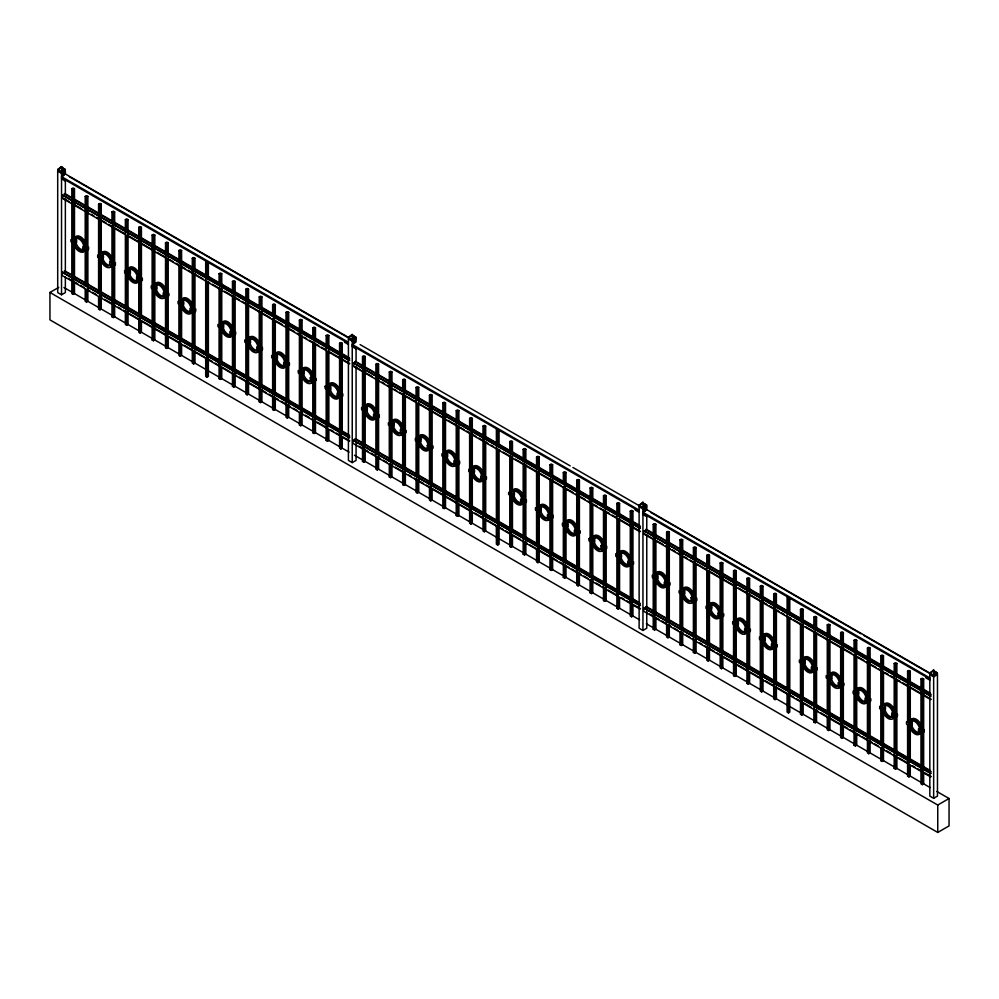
<?xml version="1.0" encoding="UTF-8"?>
<svg xmlns="http://www.w3.org/2000/svg" width="999" height="999" viewBox="0 0 999 999"><rect width="100%" height="100%" fill="white"/><g stroke="black" fill="none" stroke-linecap="round" stroke-linejoin="round"><path stroke-width="1.5" d="M61.114 166.796L57.705 169.568L61.526 171.766L65.36 169.568L61.114 166.796L61.95 166.796M351.823 334.64L348.414 337.4L352.235 339.61L356.069 337.4L351.823 334.64L352.659 334.64M642.519 502.472L639.123 505.232L642.944 507.442L646.765 505.232L642.519 502.472L643.368 502.472M933.228 670.317L929.832 673.076L933.653 675.287L937.474 673.076L933.228 670.317L934.077 670.317M65.36 276.998L65.36 292.57L61.526 294.78L57.705 292.57L57.705 171.104L58.904 170.242L57.705 169.568L61.526 167.357M356.069 443.281L356.069 460.414L352.235 462.612L348.414 460.414L348.414 338.948L349.613 338.087L64.098 173.227M646.765 611.113L646.765 628.246L642.944 630.456L639.123 628.246L639.123 506.78L640.322 505.919L639.123 505.232L642.944 503.034M934.927 671.603L937.474 673.076L936.275 673.763L937.474 674.625L937.474 796.091L933.653 798.288L929.832 796.091L929.832 674.625L931.018 673.763L645.516 508.903M64.086 175.162L61.526 176.623L348.414 342.257M74.488 282.792L74.488 293.594L73.152 294.368L71.816 293.594L71.816 188.686L73.152 187.924L74.488 188.686L74.488 238.062M349.175 363.898L62.288 198.277L62.288 194.967L349.75 360.264M64.198 196.066L64.773 193.531L84.977 205.195M71.816 188.686L73.152 189.46L74.488 188.686M85.202 285.901L85.202 196.416L86.538 195.654L87.875 196.416L87.875 301.323L86.538 302.098L85.202 301.323L85.202 288.986M85.202 196.416L86.538 197.19L87.875 196.416M98.589 293.631L98.589 204.146L99.925 203.384L101.261 204.146L101.261 253.521M98.589 204.146L99.925 204.92L101.261 204.146M111.975 222.677L111.975 211.875L113.312 211.114L114.648 211.875L114.648 225.762M111.975 211.875L113.312 212.65L114.648 211.875M74.338 241.521L76.636 240.197L76.636 242.407L74.338 243.731L70.892 241.733L70.892 239.535L74.338 241.521L74.338 243.731M125.362 307.542L125.362 219.605L126.698 218.831L128.034 219.605L128.034 268.981M125.362 219.605L126.698 220.379L128.034 219.605M86.314 248.439L88.611 247.115L88.611 249.313L86.314 250.649L82.855 248.651L82.855 246.441L86.314 248.439L86.314 250.649M138.749 316.808L138.749 227.335L140.085 226.561L141.421 227.335L141.421 318.356M349.175 441.196L62.288 275.574L62.288 272.252L349.75 437.55M64.198 273.364L64.773 270.816L84.977 282.48M138.749 227.335L140.085 228.109L141.421 227.335M101.149 257.005L103.446 255.682L103.446 257.892L101.149 259.216L97.69 257.218L97.69 255.007L101.149 257.005L101.149 259.216M936.887 791.495L949.05 798.513L949.05 825.911L937.749 832.442L49.95 319.88L49.95 292.47L58.741 287.4M154.82 290.609L154.82 339.972L153.471 340.746L152.135 339.972L152.135 235.065L153.471 234.29L154.82 235.065L154.82 285.976M152.135 235.065L153.471 235.839L154.82 235.065M109.665 261.913L113.124 263.911L115.409 262.587L115.409 264.797L113.124 266.121L109.665 264.123L109.665 261.913L111.963 260.589M165.522 293.706L165.522 242.794L166.858 242.02L168.207 242.794L168.207 333.816M165.522 242.794L166.858 243.569L168.207 242.794M128.084 272.552L130.382 271.228L130.382 273.439L128.084 274.762L124.625 272.764L124.625 270.554L128.084 272.552L128.084 274.762M178.908 262.874L178.908 250.524L180.257 249.75L181.593 250.524L181.593 299.887M178.908 250.524L180.257 251.298L181.593 250.524M136.601 277.472L140.047 279.458L142.345 278.134L142.345 280.344L140.047 281.668L136.601 279.67L136.601 277.472L138.886 276.149M98.589 296.715L98.589 309.053L99.925 308.279M98.589 309.053L99.925 309.827L101.261 309.053L101.261 296.715M194.98 273.689L194.98 363.161L193.644 363.936L192.295 363.161L192.295 258.254L193.644 257.48L194.98 258.254L194.98 270.604M192.295 258.254L193.644 259.028L194.98 258.254M154.695 287.924L156.993 286.588L156.993 288.798L154.695 290.122L151.249 288.137L151.249 285.926L154.695 287.924L154.695 290.122M111.975 225.762L111.975 316.783L113.312 316.009M111.975 316.783L113.312 317.557L114.648 316.783L114.648 228.846M166.671 294.83L168.968 293.506L168.968 295.716L166.671 297.04L163.212 295.042L163.212 292.832L166.671 294.83L166.671 297.04M125.362 310.627L125.362 324.513L126.698 325.287L128.034 324.513L128.034 275.15M219.081 284.515L219.081 273.714L220.417 272.939L221.753 273.714L221.753 323.077M219.081 273.714L220.417 274.488L221.753 273.714M181.506 303.396L183.804 302.073L183.804 304.283L181.506 305.607L178.047 303.609L178.047 301.398L181.506 303.396L181.506 305.607M138.749 319.892L138.749 332.242L140.085 333.017L141.421 332.242L141.421 321.441M232.467 293.781L232.467 281.443L233.803 280.669L235.14 281.443L235.14 293.781M232.467 281.443L233.803 282.218L235.14 281.443M193.481 310.302L195.767 308.978L195.767 311.188L193.481 312.512L190.022 310.514L190.022 308.316L193.481 310.302L193.481 312.512M152.135 339.972L153.471 339.198M245.854 378.646L245.854 289.173L247.19 288.399L248.526 289.173L248.526 338.536M245.854 289.173L247.19 289.947L248.526 289.173M165.522 296.79L165.522 347.702L166.858 346.928M165.522 347.702L166.858 348.476L168.207 347.702L168.207 336.9M259.24 307.704L259.24 296.903L260.577 296.129L261.913 296.903L261.913 386.376M259.24 296.903L260.577 297.677L261.913 296.903M221.403 326.423L223.701 325.1L223.701 327.31L221.403 328.634L217.944 326.648L217.944 324.438L221.403 326.423L221.403 328.634M178.908 341.546L178.908 355.432L180.257 356.206L181.593 355.432L205.844 369.43M272.627 315.434L272.627 304.633L273.963 303.858L275.299 304.633L275.299 318.519M272.627 304.633L273.963 305.407L275.299 304.633M233.366 333.341L235.664 332.018L235.664 334.228L233.366 335.552L229.92 333.554L229.92 331.343L233.366 333.341L233.366 335.552M286.014 312.362L287.35 311.588L288.699 312.362L288.699 417.257L287.35 418.032L286.014 417.257L286.014 312.362L287.35 313.137L288.699 312.362M248.214 341.908L250.499 340.584L250.499 342.794L248.214 344.118L244.755 342.12L244.755 339.91L248.214 341.908L248.214 344.118M299.4 409.565L299.4 320.092L300.736 319.318L302.085 320.092L302.085 332.43M299.4 320.092L300.736 320.866L302.085 320.092M205.694 357.679L205.694 376.411L207.03 377.185L208.366 376.411L208.366 282.767M260.177 348.813L262.475 347.49L262.475 349.7L260.177 351.024L256.718 349.026L256.718 346.828L260.177 348.813L260.177 351.024M219.081 287.6L219.081 378.621L220.417 377.847M219.081 378.621L220.417 379.383L221.753 378.621L221.753 367.819M312.787 338.624L312.787 327.822L314.136 327.048L315.472 327.822L315.472 341.708M312.787 327.822L314.136 328.596L315.472 327.822M275.137 357.455L277.435 356.131L277.435 358.341L275.137 359.665L271.691 357.667L271.691 355.457L275.137 357.455L275.137 359.665M232.467 296.865L232.467 386.351L233.803 385.577M232.467 386.351L233.803 387.113L235.14 386.351L235.14 296.865M326.173 386.463L326.173 335.552L327.522 334.777L328.858 335.552L328.858 384.915M326.173 335.552L327.522 336.326L328.858 335.552M287.113 364.36L289.41 363.037L289.41 365.247L287.113 366.571L283.654 364.585L283.654 362.375L287.113 364.36L287.113 366.571M245.854 381.73L245.854 394.081L247.19 394.842L248.526 394.081L248.526 344.705M352.235 335.189L348.414 337.4L349.613 338.087M349.076 452.122L342.32 448.226L340.909 448.951L339.573 448.176L339.573 343.281L340.909 342.507L342.245 343.281L342.245 434.303M339.573 343.281L340.909 344.056L342.245 343.281M298.301 370.829L301.76 372.827L304.058 371.503L304.058 373.701L301.76 375.037L298.301 373.039L298.301 370.829L300.599 369.505M354.782 342.994L352.235 344.468L639.123 510.102M259.24 310.789L259.24 401.81L260.577 401.036M259.24 401.81L260.577 402.572L261.913 401.81L261.913 389.46M310.277 377.734L313.723 379.732L316.021 378.409L316.021 380.619L313.723 381.943L310.277 379.945L310.277 377.734L312.562 376.411M365.197 450.636L365.197 461.426L363.861 462.2L362.512 461.426L362.512 356.531L363.861 355.756L365.197 356.531L365.197 405.894M639.884 531.743L352.997 366.109L352.997 362.799L640.459 528.096M354.907 363.898L355.482 361.363L375.686 373.027M272.627 318.519L272.627 409.528L273.963 408.766M362.512 356.531L363.861 357.305L365.197 356.531M272.627 409.528L273.963 410.302L275.299 409.528L275.299 398.738M325.112 386.301L328.571 388.299L330.856 386.975L330.856 389.185L328.571 390.509L325.112 388.511L325.112 386.301L327.41 384.977M375.899 364.26L377.247 363.486L378.584 364.26L378.584 469.155L377.247 469.93L375.899 469.155L375.899 364.26L377.247 365.035L378.584 364.26M340.534 395.204L342.832 393.881L342.832 396.091L340.534 397.415L337.075 395.429L337.075 393.219L340.534 395.204L340.534 397.415M389.298 461.463L389.298 371.99L390.634 371.216L391.97 371.99L391.97 421.353M299.4 412.649L299.4 424.987L300.736 424.225M389.298 371.99L390.634 372.764L391.97 371.99M299.4 424.987L300.736 425.761L302.085 424.987L302.085 375.624M402.684 390.522L402.684 379.72L404.021 378.946L405.357 379.72L405.357 393.606M312.787 341.708L312.787 432.717L314.136 431.943M402.684 379.72L404.021 380.494L405.357 379.72M312.787 432.717L314.136 433.491L315.472 432.717L315.472 344.792M365.047 409.365L367.345 408.042L367.345 410.252L365.047 411.576L361.588 409.578L361.588 407.367L365.047 409.365L365.047 411.576M416.071 475.374L416.071 387.45L417.407 386.675L418.743 387.45L418.743 436.813M326.173 389.548L326.173 440.447L327.522 439.672M416.071 387.45L417.407 388.224L418.743 387.45M326.173 440.447L327.522 441.221L328.858 440.447L328.858 429.657M377.023 416.271L379.308 414.947L379.308 417.157L377.023 418.481L373.564 416.483L373.564 414.273L377.023 416.271L377.023 418.481M429.458 484.652L429.458 395.179L430.794 394.405L432.13 395.179L432.13 486.188M639.884 609.04L352.997 443.406L352.997 440.097L640.459 605.394M354.907 441.196L355.482 438.661L375.686 450.324M429.458 395.179L430.794 395.954L432.13 395.179M391.858 424.837L394.155 423.514L394.155 425.724L391.858 427.048L388.399 425.05L388.399 422.852L391.858 424.837L391.858 427.048M445.517 458.441L445.517 507.804L444.18 508.578L442.844 507.804L442.844 402.909L444.18 402.135L445.517 402.909L445.517 453.808M442.844 402.909L444.18 403.683L445.517 402.909M400.374 429.757L403.821 431.755L406.118 430.432L406.118 432.629L403.821 433.966L400.374 431.968L400.374 429.757L402.672 428.434M362.512 461.426L363.861 460.664M456.231 461.538L456.231 410.639L457.567 409.865L458.903 410.639L458.903 501.648M456.231 410.639L457.567 411.413L458.903 410.639M418.793 440.384L421.079 439.061L421.079 441.271L418.793 442.594L415.334 440.609L415.334 438.399L418.793 440.384L418.793 442.594M469.617 430.706L469.617 418.369L470.954 417.594L472.302 418.369L472.302 467.732M469.617 418.369L470.954 419.143L472.302 418.369M427.297 445.304L430.756 447.302L433.054 445.979L433.054 448.189L430.756 449.513L427.297 447.515L427.297 445.304L429.595 443.981M389.298 464.547L389.298 476.885L390.634 476.111M389.298 476.885L390.634 477.659L391.97 476.885L391.97 464.547M485.689 441.521L485.689 530.993L484.34 531.768L483.004 530.993L483.004 426.098L484.34 425.324L485.689 426.098L485.689 438.436M483.004 426.098L484.34 426.873L485.689 426.098M445.404 455.756L447.702 454.433L447.702 456.643L445.404 457.967L441.945 455.969L441.945 453.758L445.404 455.756L445.404 457.967M402.684 393.606L402.684 484.615L404.021 483.841M402.684 484.615L404.021 485.389L405.357 484.615L405.357 396.69M457.38 462.662L459.665 461.338L459.665 463.548L457.38 464.872L453.921 462.887L453.921 460.676L457.38 462.662L457.38 464.872M416.071 478.459L416.071 492.345L417.407 493.119L418.743 492.345L418.743 442.982M509.777 452.347L509.777 441.558L511.126 440.784L512.462 441.558L512.462 490.921M509.777 441.558L511.126 442.332L512.462 441.558M472.215 471.241L474.513 469.905L474.513 472.115L472.215 473.439L468.756 471.453L468.756 469.243L472.215 471.241L472.215 473.439M429.458 487.737L429.458 500.074L430.794 500.849L432.13 500.074L432.13 489.285M523.176 461.625L523.176 449.288L524.512 448.514L525.849 449.288L525.849 461.625M523.176 449.288L524.512 450.062L525.849 449.288M484.178 478.146L486.476 476.823L486.476 479.033L484.178 480.357L480.731 478.359L480.731 476.148L484.178 478.146L484.178 480.357M442.844 507.804L444.18 507.03M536.563 546.49L536.563 457.018L537.899 456.243L539.235 457.018L539.235 506.381M536.563 457.018L537.899 457.779L539.235 457.018M456.231 464.635L456.231 515.534L457.567 514.76M456.231 515.534L457.567 516.308L458.903 515.534L458.903 504.732M549.949 475.536L549.949 464.747L551.286 463.973L552.622 464.747L552.622 554.22M549.949 464.747L551.286 465.509L552.622 464.747M512.112 494.268L514.398 492.944L514.398 495.154L512.112 496.478L508.653 494.48L508.653 492.27L512.112 494.268L512.112 496.478M469.617 433.791L469.617 523.264L470.954 524.038L472.302 523.264L472.302 512.462M563.336 483.266L563.336 472.477L564.672 471.703L566.008 472.477L566.008 486.351M563.336 472.477L564.672 473.239L566.008 472.477M524.075 501.173L526.373 499.85L526.373 502.06L524.075 503.384L520.616 501.386L520.616 499.188L524.075 501.173L524.075 503.384M576.723 480.207L578.059 479.433L579.395 480.207L579.395 585.102L578.059 585.876L576.723 585.102L576.723 480.207L578.059 480.969L579.395 480.207M538.911 509.74L541.208 508.416L541.208 510.626L538.911 511.95L535.464 509.965L535.464 507.754L538.911 509.74L538.911 511.95M590.109 577.41L590.109 487.924L591.445 487.162L592.782 487.924L592.782 500.274M590.109 487.924L591.445 488.698L592.782 487.924M486.913 520.054L496.341 525.499L496.391 544.243L497.739 545.017L499.075 544.243L499.075 450.611M550.886 516.658L553.184 515.334L553.184 517.544L550.886 518.868L547.427 516.87L547.427 514.66L550.886 516.658L550.886 518.868M509.777 455.432L509.777 546.453L511.126 545.679M509.777 546.453L511.126 547.227L512.462 546.453L512.462 535.651M603.496 506.456L603.496 495.654L604.832 494.892L606.181 495.654L606.181 509.54M603.496 495.654L604.832 496.428L606.181 495.654M565.846 525.299L568.144 523.976L568.144 526.173L565.846 527.497L562.4 525.511L562.4 523.301L565.846 525.299L565.846 527.497M523.176 464.71L523.176 554.183L524.512 553.409M523.176 554.183L524.512 554.957L525.849 554.183L525.849 464.71M616.883 554.295L616.883 503.384L618.219 502.622L619.567 503.384L619.567 552.759M616.883 503.384L618.219 504.158L619.567 503.384M577.822 532.205L580.119 530.881L580.119 533.091L577.822 534.415L574.363 532.417L574.363 530.207L577.822 532.205L577.822 534.415M536.563 549.575L536.563 561.913L537.899 562.687L539.235 561.913L539.235 512.549M632.954 605.219L632.954 616.021L631.618 616.795L630.269 616.021L630.269 511.113L631.618 510.339L632.954 511.113L632.954 602.135M630.269 511.113L631.618 511.888L632.954 511.113M589.01 538.661L592.469 540.659L594.755 539.335L594.755 541.545L592.469 542.869L589.01 540.871L589.01 538.661L591.308 537.337M645.491 510.839L642.944 512.3L929.832 677.934M549.949 478.621L549.949 569.642L551.286 568.868M549.949 569.642L551.286 570.417L552.622 569.642L552.622 557.305M600.973 545.579L604.432 547.577L606.73 546.241L606.73 548.451L604.432 549.775L600.973 547.789L600.973 545.579L603.271 544.255M655.906 618.468L655.906 629.27L654.557 630.044L653.221 629.27L653.221 524.363L654.557 523.601L655.906 524.363L655.906 538.249M930.581 699.575L643.706 533.953L643.706 530.644L931.155 695.941M645.616 531.743L646.191 529.208L666.395 540.871M563.336 486.351L563.336 577.372L564.672 576.598M653.221 524.363L654.557 525.137L655.906 524.363M563.336 577.372L564.672 578.146L566.008 577.372L566.008 566.57M615.821 554.145L619.268 556.143L621.565 554.82L621.565 557.017L619.268 558.341L615.821 556.356L615.821 554.145L618.119 552.822M666.608 532.092L667.956 531.331L669.293 532.092L669.293 637L667.956 637.774L666.608 637L666.608 532.092L667.956 532.867L669.293 532.092M631.243 563.049L633.541 561.725L633.541 563.936L631.243 565.259L627.784 563.261L627.784 561.051L631.243 563.049L631.243 565.259M679.994 629.295L679.994 539.822L681.343 539.06L682.679 539.822L682.679 589.198M590.109 580.494L590.109 592.832L591.445 592.057M679.994 539.822L681.343 540.596L682.679 539.822M590.109 592.832L591.445 593.606L592.782 592.832L592.782 543.468M693.393 558.354L693.393 547.552L694.73 546.778L696.066 547.552L696.066 561.438M603.496 509.54L603.496 600.561L604.832 599.787M693.393 547.552L694.73 548.326L696.066 547.552M603.496 600.561L604.832 601.336L606.181 600.561L606.181 512.624M655.756 577.197L658.054 575.874L658.054 578.084L655.756 579.408L652.297 577.41L652.297 575.212L655.756 577.197L655.756 579.408M706.78 643.219L706.78 555.282L708.116 554.507L709.452 555.282L709.452 604.657M616.883 557.38L616.883 608.291L618.219 607.517M706.78 555.282L708.116 556.056L709.452 555.282M616.883 608.291L618.219 609.065L619.567 608.291L619.567 597.489M667.719 584.115L670.017 582.792L670.017 584.989L667.719 586.326L664.273 584.328L664.273 582.117L667.719 584.115L667.719 586.326M720.167 652.484L720.167 563.011L721.503 562.237L722.839 563.011L722.839 654.033M930.581 776.872L643.706 611.251L643.706 607.929L931.155 773.226M645.616 609.04L646.191 606.493L666.395 618.156M720.167 563.011L721.503 563.786L722.839 563.011M682.567 592.682L684.864 591.358L684.864 593.568L682.567 594.892L679.108 592.894L679.108 590.684L682.567 592.682L682.567 594.892M736.226 626.286L736.226 675.649L734.889 676.423L733.553 675.649L733.553 570.741L734.889 569.967L736.226 570.741L736.226 620.104M733.553 570.741L734.889 571.515L736.226 570.741M691.083 597.589L694.53 599.587L696.827 598.264L696.827 600.474L694.53 601.798L691.083 599.8L691.083 597.589L693.368 596.266M653.221 629.27L654.557 628.496M746.94 629.382L746.94 578.471L748.276 577.697L749.612 578.471L749.612 669.492M746.94 578.471L748.276 579.245L749.612 578.471M709.502 608.229L711.788 606.905L711.788 609.115L709.502 610.439L706.043 608.441L706.043 606.231L709.502 608.229L709.502 610.439M760.326 598.551L760.326 586.201L761.663 585.426L762.999 586.201L762.999 635.564M760.326 586.201L761.663 586.975L762.999 586.201M718.006 613.149L721.465 615.134L723.763 613.811L723.763 616.021L721.465 617.345L718.006 615.347L718.006 613.149L720.304 611.825M679.994 632.392L679.994 644.73L681.343 643.955M679.994 644.73L681.343 645.504L682.679 644.73L682.679 632.392M776.398 609.365L776.398 698.838L775.049 699.612L773.713 698.838L773.713 593.93L775.049 593.156L776.398 593.93L776.398 606.268M773.713 593.93L775.049 594.705L776.398 593.93M736.113 623.601L738.411 622.265L738.411 624.475L736.113 625.799L732.654 623.813L732.654 621.603L736.113 623.601L736.113 625.799M693.393 561.438L693.393 652.459L694.73 651.685M693.393 652.459L694.73 653.234L696.066 652.459L696.066 564.522M748.076 630.506L750.374 629.183L750.374 631.393L748.076 632.717L744.63 630.719L744.63 628.508L748.076 630.506L748.076 632.717M706.78 646.303L706.78 660.189L708.116 660.963L709.452 660.189L709.452 610.826M800.486 620.192L800.486 609.39L801.835 608.616L803.171 609.39L803.171 658.753M800.486 609.39L801.835 610.164L803.171 609.39M762.924 639.073L765.222 637.749L765.222 639.959L762.924 641.283L759.465 639.285L759.465 637.075L762.924 639.073L762.924 641.283M720.167 655.569L720.167 667.919L721.503 668.693L722.839 667.919L722.839 657.117M813.873 629.457L813.873 617.12L815.221 616.346L816.558 617.12L816.558 629.457M813.873 617.12L815.221 617.894L816.558 617.12M774.887 645.978L777.185 644.655L777.185 646.865L774.887 648.189L771.44 646.191L771.44 643.993L774.887 645.978L774.887 648.189M733.553 675.649L734.889 674.874M827.272 714.322L827.272 624.85L828.608 624.075L829.944 624.85L829.944 674.213M827.272 624.85L828.608 625.624L829.944 624.85M746.94 632.467L746.94 683.378L748.276 682.604M746.94 683.378L748.276 684.153L749.612 683.378L749.612 672.577M840.659 643.381L840.659 632.579L841.995 631.805L843.331 632.579L843.331 722.052M840.659 632.579L841.995 633.354L843.331 632.579M802.821 662.1L805.107 660.776L805.107 662.986L802.821 664.31L799.362 662.325L799.362 660.114L802.821 662.1L802.821 664.31M760.326 601.635L760.326 691.108L761.663 691.882L762.999 691.108L762.999 680.307M854.045 651.111L854.045 640.309L855.381 639.535L856.717 640.309L856.717 654.195M854.045 640.309L855.381 641.083L856.717 640.309M814.784 669.018L817.082 667.694L817.082 669.904L814.784 671.228L811.325 669.23L811.325 667.02L814.784 669.018L814.784 671.228M867.432 648.039L868.768 647.265L870.104 648.039L870.104 752.934L868.768 753.708L867.432 752.934L867.432 648.039L868.768 648.813L870.104 648.039M829.62 677.584L831.917 676.261L831.917 678.471L829.62 679.795L826.173 677.797L826.173 675.586L829.62 677.584L829.62 679.795M880.818 745.242L880.818 655.769L882.154 654.994L883.491 655.769L883.491 668.106M880.818 655.769L882.154 656.543L883.491 655.769M777.622 687.899L787.05 693.343L787.1 712.087L788.436 712.861L789.784 712.087L789.784 618.443M841.595 684.49L843.893 683.166L843.893 685.376L841.595 686.7L838.136 684.702L838.136 682.504L841.595 684.49L841.595 686.7M800.486 623.276L800.486 714.297L801.835 713.523M800.486 714.297L801.835 715.059L803.171 714.297L803.171 703.496M896.877 680.469L896.877 768.393L895.541 769.168L894.205 768.393L894.205 663.498L895.541 662.724L896.877 663.498L896.877 677.384M894.205 663.498L895.541 664.273L896.877 663.498M856.555 693.131L858.853 691.808L858.853 694.018L856.555 695.341L853.096 693.343L853.096 691.133L856.555 693.131L856.555 695.341M813.873 632.542L813.873 722.027L815.221 721.253M813.873 722.027L815.221 722.789L816.558 722.027L816.558 632.542M907.591 722.14L907.591 671.228L908.928 670.454L910.276 671.228L910.276 720.591M907.591 671.228L908.928 672.002L910.276 671.228M868.531 700.037L870.816 698.713L870.816 700.923L868.531 702.247L865.072 700.262L865.072 698.051L868.531 700.037L868.531 702.247M827.272 717.407L827.272 729.757L828.608 730.519L829.944 729.757L829.944 680.381M933.653 670.866L929.832 673.076L931.018 673.763M923.663 773.064L923.663 783.853L922.314 784.627L920.978 783.853L920.978 678.958L922.314 678.184L923.663 678.958L923.663 769.967M920.978 678.958L922.314 679.732L923.663 678.958M879.719 706.505L883.178 708.503L885.464 707.18L885.464 709.377L883.178 710.714L879.719 708.716L879.719 706.505L882.017 705.182M840.659 646.465L840.659 737.474L841.995 736.713M840.659 737.474L841.995 738.249L843.331 737.474L843.331 725.137M891.682 713.411L895.141 715.409L897.439 714.085L897.439 716.295L895.141 717.619L891.682 715.621L891.682 713.411L893.98 712.087M854.045 654.195L854.045 745.204L855.381 744.442M854.045 745.204L855.381 745.978L856.717 745.204L856.717 734.415M906.53 721.977L909.977 723.975L912.274 722.652L912.274 724.862L909.977 726.186L906.53 724.188L906.53 721.977L908.815 720.654M921.952 730.881L924.25 729.557L924.25 731.768L921.952 733.091L918.493 731.106L918.493 728.895L921.952 730.881L921.952 733.091M880.818 748.326L880.818 760.664L882.154 759.902M880.818 760.664L882.154 761.438L883.491 760.664L883.491 711.3M894.205 768.393L895.541 767.619M907.591 725.224L907.591 776.123L908.928 775.349M907.591 776.123L908.928 776.897L910.276 776.123L910.276 765.334M49.95 292.47L937.749 805.044L949.05 798.513M62.8 168.094L65.36 169.568L64.161 170.242L65.36 171.104L65.36 174.226M353.509 335.926L356.069 337.4L354.87 338.087L356.069 338.948L356.069 342.058M644.218 503.771L646.765 505.232L645.579 505.919L646.765 506.78L646.765 509.902M62.8 169.63L65.36 171.104L61.526 173.314L57.705 171.104M353.509 337.475L356.069 338.948L352.235 341.159L348.414 338.948M644.218 505.307L646.765 506.78L642.944 508.991L639.123 506.78M934.927 673.151L937.474 674.625L933.653 676.835L929.832 674.625M69.393 176.748L279.508 298.064M282.205 299.613L349.538 338.499M360.102 344.593L570.217 465.896M572.902 467.457L640.247 506.331M650.811 512.425L860.926 633.741M863.611 635.289L930.956 674.175M61.526 177.735L348.414 343.356M352.235 345.567L639.123 511.201M642.944 513.411L929.832 679.033M61.526 178.833L65.36 181.044M348.414 344.468L344.593 342.257L344.593 341.159M352.235 346.678L356.069 348.888M639.123 512.3L635.289 510.102L635.289 508.991M642.944 514.51L646.765 516.72M929.832 680.144L925.998 677.934L925.998 676.835M87.675 206.743L111.913 220.742M114.61 222.302L138.849 236.288M141.546 237.849L152.323 244.068M155.02 245.629L179.258 259.628M181.955 261.176L206.194 275.175M208.891 276.735L258.729 305.507M261.413 307.055L285.664 321.054M288.361 322.602L312.6 336.601M315.297 338.162L339.535 352.16M342.232 353.708L348.963 357.605M378.384 374.588L402.622 388.586M405.319 390.134L429.558 404.133M432.255 405.681L443.032 411.913M445.729 413.461L469.967 427.46M472.664 429.021L496.903 443.007M499.6 444.567L549.438 473.339M552.122 474.9L576.373 488.886M579.058 490.447L603.309 504.445M606.006 505.993L630.244 519.992M632.941 521.553L639.672 525.437M669.093 542.42L693.331 556.418M696.028 557.979L720.267 571.965M722.964 573.526L733.741 579.745M736.425 581.306L760.676 595.304M763.373 596.853L787.612 610.851M790.309 612.412L840.134 641.183M842.831 642.732L867.082 656.73M869.767 658.279L894.018 672.277M896.702 673.838L920.953 687.836M923.65 689.385L930.381 693.281M64.198 193.856L124.813 228.846M127.51 230.407L151.748 244.405M154.445 245.954L178.684 259.952M181.381 261.513L192.158 267.732M194.855 269.28L205.619 275.512M208.316 277.06L219.093 283.279M221.79 284.84L246.029 298.838M248.726 300.387L272.964 314.385M275.662 315.946L349.737 358.703M354.907 361.7L415.522 396.69M418.219 398.239L442.457 412.237M445.154 413.798L469.393 427.797M472.09 429.345L482.867 435.564M485.551 437.125L496.328 443.344M499.025 444.905L509.802 451.123M512.487 452.672L536.738 466.67M539.435 468.231L563.673 482.23M566.371 483.778L640.446 526.548M645.616 529.532L706.231 564.522M708.915 566.083L733.166 580.082M735.851 581.63L760.102 595.629M762.799 597.19L773.563 603.408M776.26 604.957L800.511 618.955M803.196 620.516L827.447 634.515M830.132 636.063L854.382 650.062M857.08 651.623L931.155 694.38M62.288 194.967L349.175 360.589M352.997 362.799L639.884 528.434M643.706 530.644L930.581 696.266M62.862 197.939L69.593 201.835M72.29 203.384L81.718 208.828M84.415 210.389L88.449 212.712M91.146 214.273L93.844 215.821M96.541 217.382L105.969 222.827M108.654 224.375L124.825 233.716M127.51 235.264L154.445 250.824M157.143 252.372L166.571 257.817M169.268 259.378L173.302 261.701M175.999 263.261L178.696 264.822M181.393 266.371L185.427 268.706M188.124 270.254L190.821 271.815M193.506 273.376L202.934 278.808M206.98 281.144L209.678 282.705M212.362 284.253L221.79 289.698M224.488 291.258L239.298 299.812M241.995 301.361L270.279 317.694M272.977 319.243L282.405 324.687M285.102 326.248L294.53 331.693M297.215 333.241L301.261 335.577M303.958 337.138L306.643 338.686M309.34 340.247L318.768 345.691M321.466 347.24L325.499 349.575M328.196 351.136L349.75 363.574M353.571 365.784L360.302 369.667M362.999 371.228L372.427 376.673M375.124 378.221L379.158 380.557M381.855 382.105L384.553 383.666M387.237 385.227L391.283 387.55M393.981 389.111L396.665 390.659M399.363 392.22L415.522 401.548M418.219 403.109L445.154 418.656M447.852 420.217L457.28 425.661M459.977 427.21L464.011 429.545M466.708 431.093L469.405 432.654M472.09 434.215L476.136 436.538M478.833 438.099L481.518 439.647M484.215 441.208L488.261 443.544M490.946 445.092L493.643 446.653M497.689 448.988L500.374 450.537M503.071 452.097L512.499 457.542M515.197 459.09L560.988 485.526M563.686 487.087L573.114 492.532M575.799 494.08L585.227 499.525M587.924 501.086L591.97 503.421M594.655 504.97L597.352 506.53M600.049 508.079L609.477 513.523M612.175 515.084L616.208 517.42M618.905 518.968L640.459 531.406M644.28 533.616L651.011 537.512M653.708 539.06L663.136 544.505M665.834 546.066L669.867 548.389M672.564 549.949L675.262 551.498M677.946 553.059L681.992 555.394M684.69 556.942L687.374 558.503M690.072 560.052L706.231 569.393M708.928 570.941L735.863 586.5M738.561 588.049L747.989 593.493M750.686 595.054L760.114 600.499M762.799 602.047L766.845 604.383M769.542 605.931L772.227 607.492M774.924 609.053L778.97 611.376M781.655 612.936L784.352 614.485M788.398 616.82L791.083 618.381M793.78 619.929L803.208 625.374M805.906 626.935L851.697 653.371M854.395 654.919L863.823 660.364M866.508 661.925L875.936 667.369M878.633 668.918L882.679 671.253M885.364 672.814L888.061 674.362M890.758 675.923L900.186 681.368M902.871 682.916L931.155 699.25M128.072 269.892L130.382 271.228M418.781 437.737L421.079 439.061M709.49 605.569L711.788 606.905M87.675 284.041L111.913 298.039M114.61 299.588L138.849 313.586M141.546 315.147L152.323 321.366M155.02 322.914L179.258 336.913M181.955 338.474L206.194 352.472M208.891 354.021L258.729 382.792M261.413 384.353L285.664 398.351M288.361 399.9L312.6 413.898M315.297 415.459L339.535 429.458M342.232 431.006L348.963 434.89M378.384 451.873L402.622 465.871M405.319 467.432L429.558 481.431M432.255 482.979L443.032 489.198M445.729 490.759L469.967 504.757M472.664 506.306L496.903 520.304M499.6 521.865L549.438 550.636M552.122 552.185L576.373 566.183M579.058 567.744L603.309 581.743M606.006 583.291L630.244 597.29M632.941 598.851L639.672 602.734M669.093 619.717L693.331 633.716M696.028 635.264L720.267 649.263M722.964 650.824L733.741 657.042M736.425 658.591L760.676 672.589M763.373 674.15L787.612 688.149M790.309 689.697L840.134 718.468M842.831 720.029L867.082 734.028M869.767 735.576L894.018 749.575M896.702 751.136L920.953 765.134M923.65 766.683L930.381 770.566M64.198 271.154L124.813 306.144M127.51 307.704L151.748 321.69M154.445 323.251L178.684 337.25M181.381 338.798L192.158 345.03M194.855 346.578L205.619 352.797M208.316 354.358L219.093 360.577M221.79 362.137L246.029 376.123M248.726 377.684L272.964 391.683M275.662 393.231L349.737 436.001M354.907 438.986L415.522 473.988M418.219 475.536L442.457 489.535M445.154 491.096L469.393 505.082M472.09 506.643L482.867 512.862M485.551 514.423L496.328 520.641M499.025 522.19L509.802 528.421M512.487 529.97L536.738 543.968M539.435 545.516L563.673 559.515M566.371 561.076L640.446 603.846M645.616 606.83L706.231 641.82M708.915 643.381L733.166 657.367M735.851 658.928L760.102 672.926M762.799 674.475L773.563 680.706M776.26 682.255L800.511 696.253M803.196 697.814L827.447 711.8M830.132 713.361L854.382 727.359M857.08 728.908L931.155 771.678M62.288 272.252L349.175 437.887M352.997 440.097L639.884 605.719M643.706 607.929L930.581 773.563M68.257 278.346L77.685 283.791M80.37 285.352L84.415 287.675M87.113 289.235L89.798 290.784M92.495 292.345L96.541 294.68M99.226 296.228L101.923 297.789M104.62 299.338L114.048 304.782M118.082 307.118L120.779 308.679M123.476 310.227L150.412 325.786M153.109 327.335L181.393 343.668M184.078 345.217L193.506 350.661M196.204 352.222L205.632 357.667M208.329 359.215L212.362 361.551M215.06 363.112L217.757 364.66M220.442 366.221L229.87 371.665M232.567 373.214L236.613 375.549M239.298 377.11L266.246 392.657M268.931 394.205L278.359 399.65M281.056 401.211L290.484 406.655M293.182 408.204L297.215 410.539M299.912 412.1L302.61 413.648M305.294 415.209L309.34 417.545M312.038 419.093L314.722 420.654M317.42 422.202L326.848 427.647M330.894 429.982L333.579 431.531M336.276 433.091L349.75 440.871M358.953 446.191L368.381 451.635M371.079 453.184L375.124 455.519M377.809 457.067L380.507 458.628M383.204 460.189L387.237 462.512M389.935 464.073L392.632 465.621M395.329 467.182L404.757 472.627M408.791 474.962L411.488 476.511M414.185 478.071L423.613 483.516M426.298 485.064L472.09 511.5M474.787 513.061L484.215 518.506M499.038 527.06L503.071 529.395M505.769 530.944L508.466 532.504M511.151 534.053L520.579 539.497M523.276 541.058L527.322 543.381M530.007 544.942L556.942 560.489M559.64 562.05L569.068 567.494M571.765 569.043L581.193 574.487M583.891 576.048L587.924 578.384M590.621 579.932L593.319 581.493M596.003 583.041L600.049 585.377M602.747 586.937L605.431 588.486M608.129 590.047L617.557 595.491M621.603 597.814L624.288 599.375M626.985 600.923L640.459 608.703M649.662 614.023L659.09 619.467M661.788 621.028L665.834 623.351M668.518 624.912L671.216 626.46M673.913 628.021L677.946 630.357M680.644 631.905L683.341 633.466M686.026 635.014L690.072 637.35M692.769 638.91L695.454 640.459M699.5 642.794L702.197 644.355M704.882 645.903L714.31 651.348M717.007 652.909L762.799 679.345M765.496 680.893L774.924 686.338M789.734 694.892L793.78 697.227M796.478 698.788L799.163 700.336M801.86 701.897L811.288 707.342M813.985 708.89L818.019 711.226M820.716 712.786L847.651 728.333M850.349 729.882L859.777 735.326M862.474 736.887L871.902 742.332M874.587 743.88L878.633 746.216M881.33 747.776L884.015 749.325M886.712 750.886L890.758 753.221M893.443 754.769L896.14 756.33M898.838 757.879L908.266 763.323M912.299 765.659L914.997 767.207M917.694 768.768L931.155 776.548M63.948 287.512L124.763 322.615M127.46 324.176L151.786 338.224M154.495 339.785L178.809 353.821M208.541 370.991L285.564 415.459M288.274 417.02L339.623 446.665M354.483 455.244L482.854 529.358M484.34 530.219L496.366 537.162M499.075 538.723L536.913 560.564M539.61 562.125L639.61 619.855M646.365 623.763L666.633 635.464M669.33 637.025L773.388 697.09M776.086 698.651L827.434 728.296M830.132 729.857L930.131 787.587M937.749 805.044L937.749 832.442M933.653 670.067L933.653 798.288M922.314 679.732L922.314 784.627M910.276 726.76L910.276 762.249M909.977 723.975L909.977 726.186M908.928 672.002L908.928 684.34M908.928 687.424L908.928 776.897M895.541 664.273L895.541 675.074M895.541 678.159L895.541 752.197M895.541 755.281L895.541 769.168M895.141 715.409L895.141 717.619M883.491 671.191L883.491 705.132M883.178 708.503L883.178 710.714M882.154 656.543L882.154 707.454M882.154 710.539L882.154 761.438M868.768 648.813L868.768 738.286M868.768 741.37L868.768 753.708M856.717 657.28L856.717 689.672M856.717 697.389L856.717 731.33M855.381 641.083L855.381 729.008M855.381 732.105L855.381 745.978M841.995 633.354L841.995 644.155M841.995 647.24L841.995 738.249M828.608 625.624L828.608 636.425M828.608 639.51L828.608 730.519M815.221 617.894L815.221 707.367M815.221 710.451L815.221 722.789M803.171 664.922L803.171 700.411M801.835 610.164L801.835 622.502M801.835 625.586L801.835 715.059M789.784 598.164L789.784 615.322M788.436 597.365L788.436 614.535M788.436 617.657L788.436 712.861M787.1 596.603L787.1 690.234M775.049 594.705L775.049 684.178M775.049 687.262L775.049 699.612M762.999 643.281L762.999 677.222M761.663 586.975L761.663 691.882M748.276 579.245L748.276 591.583M748.276 594.68L748.276 684.153M734.889 571.515L734.889 622.427M734.889 625.511L734.889 676.423M721.503 563.786L721.503 668.693M721.465 615.134L721.465 617.345M708.116 556.056L708.116 568.406M708.116 571.49L708.116 645.529M708.116 648.613L708.116 660.963M694.73 548.326L694.73 636.263M694.73 639.348L694.73 653.234M694.53 599.587L694.53 601.798M682.679 595.367L682.679 629.295M681.343 540.596L681.343 645.504M667.956 532.867L667.956 622.34M667.956 625.424L667.956 637.774M655.906 541.333L655.906 573.738M655.906 581.443L655.906 615.384M654.557 525.137L654.557 630.044M646.765 515.621L646.765 530.144M646.765 534.815L646.765 606.443M642.944 502.235L642.944 630.456M631.618 511.888L631.618 616.795M619.567 558.928L619.567 594.405M619.268 556.143L619.268 558.341M618.219 504.158L618.219 516.508M618.219 519.592L618.219 609.065M604.832 496.428L604.832 507.23M604.832 510.314L604.832 584.365M604.832 587.449L604.832 601.336M604.432 547.577L604.432 549.775M592.782 503.359L592.782 537.3M592.469 540.659L592.469 542.869M591.445 488.698L591.445 539.61M591.445 542.694L591.445 593.606M578.059 480.969L578.059 570.441M578.059 573.538L578.059 585.876M566.008 489.435L566.008 521.84M566.008 529.545L566.008 563.486M564.672 473.239L564.672 561.176M564.672 564.26L564.672 578.146M551.286 465.509L551.286 476.311M551.286 479.395L551.286 570.417M537.899 457.779L537.899 468.581M537.899 471.665L537.899 562.687M524.512 450.062L524.512 539.535M524.512 542.619L524.512 554.957M512.462 497.09L512.462 532.567M511.126 442.332L511.126 454.67M511.126 457.754L511.126 547.227M499.075 430.319L499.075 447.49M497.739 429.533L497.739 446.703M497.739 449.825L497.739 545.017M496.391 428.758L496.391 522.402M484.34 426.873L484.34 516.346M484.34 519.43L484.34 531.768M472.302 475.449L472.302 509.378M470.954 419.143L470.954 524.038M457.567 411.413L457.567 423.751M457.567 426.835L457.567 516.308M444.18 403.683L444.18 454.582M444.18 457.667L444.18 508.578M430.794 395.954L430.794 500.849M417.407 388.224L417.407 400.562M417.407 403.646L417.407 477.697M417.407 480.781L417.407 493.119M404.021 380.494L404.021 468.419M404.021 471.503L404.021 485.389M403.821 431.755L403.821 433.966M391.97 427.522L391.97 461.463M390.634 372.764L390.634 477.659M377.247 365.035L377.247 454.508M377.247 457.592L377.247 469.93M365.197 413.611L365.197 447.552M363.861 357.305L363.861 462.2M356.069 347.777L356.069 362.3M356.069 366.97L356.069 438.611M352.235 334.39L352.235 462.612M342.245 437.387L342.245 448.176M340.909 344.056L340.909 448.951M328.858 391.084L328.858 426.573M328.571 388.299L328.571 390.509M327.522 336.326L327.522 348.663M327.522 351.748L327.522 441.221M314.136 328.596L314.136 339.398M314.136 342.482L314.136 416.521M314.136 419.605L314.136 433.491M313.723 379.732L313.723 381.943M302.085 335.514L302.085 369.455M301.76 372.827L301.76 375.037M300.736 320.866L300.736 371.778M300.736 374.862L300.736 425.761M287.35 313.137L287.35 402.609M287.35 405.694L287.35 418.032M275.299 321.603L275.299 353.996M275.299 361.713L275.299 395.654M273.963 305.407L273.963 393.331M273.963 396.428L273.963 410.302M260.577 297.677L260.577 308.479M260.577 311.563L260.577 402.572M247.19 289.947L247.19 300.749M247.19 303.833L247.19 394.842M233.803 282.218L233.803 371.69M233.803 374.775L233.803 387.113M221.753 329.245L221.753 364.735M220.417 274.488L220.417 286.825M220.417 289.91L220.417 379.383M208.366 262.487L208.366 279.645M207.03 261.701L207.03 278.858M207.03 281.98L207.03 377.185M205.694 260.926L205.694 354.558M193.644 259.028L193.644 348.501M193.644 351.586L193.644 363.936M181.593 307.605L181.593 341.546M181.593 344.63L181.593 355.432M180.257 251.298L180.257 356.206M178.908 265.959L178.908 338.461M166.858 243.569L166.858 255.906M166.858 259.003L166.858 348.476M153.471 235.839L153.471 286.75M153.471 289.835L153.471 340.746M140.085 228.109L140.085 333.017M126.698 220.379L126.698 232.73M126.698 235.814L126.698 309.852M126.698 312.937L126.698 325.287M113.312 212.65L113.312 300.587M113.312 303.671L113.312 317.557M113.124 263.911L113.124 266.121M101.261 259.69L101.261 293.631M99.925 204.92L99.925 309.827M86.538 197.19L86.538 286.663M86.538 289.76L86.538 302.098M74.488 245.766L74.488 279.708M73.152 189.46L73.152 294.368M65.36 179.945L65.36 194.468M65.36 199.138L65.36 270.766M61.526 166.558L61.526 294.78M111.963 264.273A8.529 4.92 60 0 1 105.969 266.908A8.529 4.92 60 0 1 99.987 257.367M99.937 256.456A8.529 4.92 60 0 1 105.969 252.984A8.529 4.92 60 0 1 112 263.424M110.34 264.46A6.631 3.834 60 0 1 105.382 264.972A6.631 3.834 60 0 1 101.324 257.942M101.286 257.23A6.631 3.834 60 0 1 105.682 254.37A6.631 3.834 60 0 1 110.627 261.95M110.302 265.072A6.631 3.834 60 0 1 105.582 263.212A6.631 3.834 60 0 1 102.66 257.168M102.622 256.468A6.631 3.834 60 0 1 104.321 253.271M105.869 253.184A6.631 3.834 60 0 1 106.431 253.346M110.302 256.718A6.631 3.834 60 0 1 110.727 257.442M112.188 266.084A8.529 4.92 60 0 1 110.539 266.92M101.711 253.371A8.529 4.92 60 0 1 106.556 251.823A8.529 4.92 60 0 1 112.188 257.892M259.216 349.288A8.529 4.92 60 0 1 253.609 352.135A8.529 4.92 60 0 1 247.39 343.319M247.19 341.471A8.529 4.92 60 0 1 253.222 337.999A8.529 4.92 60 0 1 259.253 348.439M257.767 348.926A6.631 3.834 60 0 1 252.934 350.199A6.631 3.834 60 0 1 248.576 342.957M248.539 342.245A6.631 3.834 60 0 1 252.934 339.385A6.631 3.834 60 0 1 257.879 346.965M257.08 350.212A6.631 3.834 60 0 1 249.912 342.182M249.875 341.483A6.631 3.834 60 0 1 252.048 338.162M252.572 338.137A6.631 3.834 60 0 1 253.122 338.199M256.019 339.872A6.631 3.834 60 0 1 256.568 340.434M259.44 351.099A8.529 4.92 60 0 1 257.13 351.973M248.726 339.086A8.529 4.92 60 0 1 253.434 336.688A8.529 4.92 60 0 1 259.44 342.907M232.43 333.828A8.529 4.92 60 0 1 226.448 336.463A8.529 4.92 60 0 1 220.467 326.91M220.417 326.011A8.529 4.92 60 0 1 226.448 322.527A8.529 4.92 60 0 1 232.48 332.979M230.994 333.466A6.631 3.834 60 0 1 223.451 331.943A6.631 3.834 60 0 1 224.45 323.439A6.631 3.834 60 0 1 231.144 332.205M231.206 334.403A6.631 3.834 60 0 1 224.575 330.819A6.631 3.834 60 0 1 224.363 323.039M233.391 334.528A8.529 4.92 60 0 1 228.921 336.213M222.502 322.315A8.529 4.92 60 0 1 228.159 321.99A8.529 4.92 60 0 1 233.391 329.395M312.762 380.207A8.529 4.92 60 0 1 307.155 383.042A8.529 4.92 60 0 1 300.936 374.238M300.749 372.39A8.529 4.92 60 0 1 306.78 368.906A8.529 4.92 60 0 1 312.812 379.358M311.139 380.394A6.631 3.834 60 0 1 306.193 380.906A6.631 3.834 60 0 1 302.123 373.863M302.085 373.164A6.631 3.834 60 0 1 307.068 370.641A6.631 3.834 60 0 1 311.438 379.245M311.101 381.006A6.631 3.834 60 0 1 304.32 376.099A6.631 3.834 60 0 1 305.607 369.081M311.101 372.652A6.631 3.834 60 0 1 311.538 373.376M312.999 382.018A8.529 4.92 60 0 1 311.351 382.854M302.51 369.305A8.529 4.92 60 0 1 307.367 367.757A8.529 4.92 60 0 1 312.999 373.826M285.839 365.522A8.529 4.92 60 0 1 279.608 367.145A8.529 4.92 60 0 1 274.001 357.829M273.963 356.93A8.529 4.92 60 0 1 279.608 353.246A8.529 4.92 60 0 1 285.976 362.999M284.528 364.385A6.631 3.834 60 0 1 279.695 365.646A6.631 3.834 60 0 1 275.337 358.404M275.337 357.043A6.631 3.834 60 0 1 280.282 355.169A6.631 3.834 60 0 1 284.678 363.124M285.127 365.01A6.631 3.834 60 0 1 280.444 364.448A6.631 3.834 60 0 1 276.785 358.366M276.636 356.93A6.631 3.834 60 0 1 277.535 354.258M286.214 366.546A8.529 4.92 60 0 1 283.192 367.332M278.758 364.46A8.529 4.92 60 0 1 278.097 363.648M275.724 353.833A8.529 4.92 60 0 1 280.569 352.297A8.529 4.92 60 0 1 286.214 358.366M339.36 396.416A8.529 4.92 60 0 1 333.129 398.039A8.529 4.92 60 0 1 327.535 388.736M327.485 387.824A8.529 4.92 60 0 1 333.516 384.353A8.529 4.92 60 0 1 339.548 394.792M338.062 395.279A6.631 3.834 60 0 1 333.516 396.728A6.631 3.834 60 0 1 328.971 390.035M328.858 387.949A6.631 3.834 60 0 1 333.803 386.076A6.631 3.834 60 0 1 338.199 394.018M338.274 396.216A6.631 3.834 60 0 1 331.868 392.982A6.631 3.834 60 0 1 331.056 385.164M340.135 396.953A8.529 4.92 60 0 1 335.989 398.039M329.008 385.439A8.529 4.92 60 0 1 329.245 384.74M329.57 384.128A8.529 4.92 60 0 1 334.852 383.579A8.529 4.92 60 0 1 340.135 390.234M85.002 249.575A8.529 4.92 60 0 1 78.784 251.199A8.529 4.92 60 0 1 73.177 241.883M73.139 240.984A8.529 4.92 60 0 1 78.784 237.3A8.529 4.92 60 0 1 85.152 247.053M83.704 248.439A6.631 3.834 60 0 1 78.871 249.7A6.631 3.834 60 0 1 74.513 242.457M74.513 241.096A6.631 3.834 60 0 1 79.458 239.236A6.631 3.834 60 0 1 83.854 247.178M83.491 249.588A6.631 3.834 60 0 1 75.961 242.42M75.812 240.984A6.631 3.834 60 0 1 76.711 238.324M82.505 239.947A6.631 3.834 60 0 1 83.017 240.572M85.39 250.599A8.529 4.92 60 0 1 81.631 251.186M77.934 248.514A8.529 4.92 60 0 1 77.273 247.702M74.663 238.586A8.529 4.92 60 0 1 79.371 236.201A8.529 4.92 60 0 1 85.39 242.42M165.335 295.954A8.529 4.92 60 0 1 159.49 297.802A8.529 4.92 60 0 1 153.646 289.198M153.459 287.362A8.529 4.92 60 0 1 159.49 283.878A8.529 4.92 60 0 1 165.522 294.33M164.148 294.205A6.631 3.834 60 0 1 159.79 296.416A6.631 3.834 60 0 1 154.945 289.56M154.845 287.475A6.631 3.834 60 0 1 159.79 285.602A6.631 3.834 60 0 1 164.186 293.556M164.248 295.754A6.631 3.834 60 0 1 159.378 294.38A6.631 3.834 60 0 1 156.181 288.062M156.144 287.362A6.631 3.834 60 0 1 157.842 284.166M166.121 296.478A8.529 4.92 60 0 1 163.399 297.852M154.995 284.965A8.529 4.92 60 0 1 160.452 282.904A8.529 4.92 60 0 1 166.446 290.746M138.611 280.519A8.529 4.92 60 0 1 132.38 282.143A8.529 4.92 60 0 1 126.786 272.827M126.736 271.928A8.529 4.92 60 0 1 132.767 268.444A8.529 4.92 60 0 1 138.799 278.896M137.313 279.383A6.631 3.834 60 0 1 132.767 280.831A6.631 3.834 60 0 1 128.222 274.138M128.109 272.04A6.631 3.834 60 0 1 133.054 270.18A6.631 3.834 60 0 1 137.45 278.122M137.525 280.319A6.631 3.834 60 0 1 132.942 279.208A6.631 3.834 60 0 1 129.558 273.364M129.445 271.278A6.631 3.834 60 0 1 130.307 269.268M139.385 281.044A8.529 4.92 60 0 1 135.24 282.13M130.869 278.659A8.529 4.92 60 0 1 130.257 277.784M128.821 268.232A8.529 4.92 60 0 1 134.103 267.67A8.529 4.92 60 0 1 139.385 274.338M192.12 311.413A8.529 4.92 60 0 1 185.901 313.037A8.529 4.92 60 0 1 180.295 303.733M180.295 301.985A8.529 4.92 60 0 1 186.289 299.35A8.529 4.92 60 0 1 192.27 308.891M190.821 310.277A6.631 3.834 60 0 1 185.989 311.551A6.631 3.834 60 0 1 181.631 304.308M181.631 302.947A6.631 3.834 60 0 1 186.576 301.074A6.631 3.834 60 0 1 190.971 309.016M191.421 310.914A6.631 3.834 60 0 1 186.738 310.352A6.631 3.834 60 0 1 183.079 304.258M182.929 302.834A6.631 3.834 60 0 1 183.828 300.162M192.507 312.45A8.529 4.92 60 0 1 189.485 313.236M181.781 300.437A8.529 4.92 60 0 1 186.488 298.039A8.529 4.92 60 0 1 192.507 304.258M63.699 175.337A1.349 0.787 -60 0 1 62.5 175A1.349 0.787 -60 0 1 63.649 173.227A1.349 0.787 -60 0 1 64.323 174.375M693.368 599.949A8.529 4.92 60 0 1 687.387 602.584A8.529 4.92 60 0 1 681.405 593.044M681.355 592.132A8.529 4.92 60 0 1 687.387 588.661A8.529 4.92 60 0 1 693.418 599.1M691.745 600.137A6.631 3.834 60 0 1 686.8 600.649A6.631 3.834 60 0 1 682.729 593.618M682.692 592.907A6.631 3.834 60 0 1 687.1 590.047A6.631 3.834 60 0 1 692.045 597.627M691.72 600.749A6.631 3.834 60 0 1 687 598.888A6.631 3.834 60 0 1 684.078 592.844M684.04 592.145A6.631 3.834 60 0 1 685.739 588.948M691.72 592.395A6.631 3.834 60 0 1 692.145 593.119M693.606 601.76A8.529 4.92 60 0 1 691.957 602.597M683.116 589.048A8.529 4.92 60 0 1 687.974 587.499A8.529 4.92 60 0 1 693.606 593.568M840.621 684.964A8.529 4.92 60 0 1 835.014 687.811A8.529 4.92 60 0 1 828.795 678.995M828.608 677.147A8.529 4.92 60 0 1 834.64 673.676A8.529 4.92 60 0 1 840.671 684.115M839.185 684.602A6.631 3.834 60 0 1 834.34 685.876A6.631 3.834 60 0 1 829.982 678.633M829.944 677.921A6.631 3.834 60 0 1 834.34 675.062A6.631 3.834 60 0 1 839.297 682.642M838.498 685.888A6.631 3.834 60 0 1 831.33 677.859M831.33 676.498A6.631 3.834 60 0 1 833.466 673.838M833.978 673.813A6.631 3.834 60 0 1 834.527 673.875M840.858 686.775A8.529 4.92 60 0 1 838.548 687.649M830.132 674.762A8.529 4.92 60 0 1 834.852 672.364A8.529 4.92 60 0 1 840.858 678.583M813.848 669.505A8.529 4.92 60 0 1 807.866 672.14A8.529 4.92 60 0 1 801.872 662.587M801.835 661.688A8.529 4.92 60 0 1 807.866 658.204A8.529 4.92 60 0 1 813.898 668.656M812.512 668.543A6.631 3.834 60 0 1 805.182 668.081A6.631 3.834 60 0 1 805.694 659.115A6.631 3.834 60 0 1 812.549 667.881M812.624 670.079A6.631 3.834 60 0 1 805.993 666.495A6.631 3.834 60 0 1 805.781 658.716M814.809 670.204A8.529 4.92 60 0 1 810.326 671.89M803.908 657.991A8.529 4.92 60 0 1 809.577 657.667A8.529 4.92 60 0 1 814.809 665.072M894.18 715.883A8.529 4.92 60 0 1 888.573 718.718A8.529 4.92 60 0 1 882.354 709.914M882.154 708.066A8.529 4.92 60 0 1 888.198 704.582A8.529 4.92 60 0 1 894.23 715.034M892.731 715.521A6.631 3.834 60 0 1 887.899 716.795A6.631 3.834 60 0 1 883.541 709.54M883.503 708.84A6.631 3.834 60 0 1 888.486 706.318A6.631 3.834 60 0 1 892.844 714.922M892.519 716.683A6.631 3.834 60 0 1 885.738 711.775A6.631 3.834 60 0 1 887.012 704.757M892.519 708.328A6.631 3.834 60 0 1 892.956 709.053M894.417 717.694A8.529 4.92 60 0 1 892.769 718.531M883.928 704.982A8.529 4.92 60 0 1 888.773 703.433A8.529 4.92 60 0 1 894.417 709.502M867.394 700.411A8.529 4.92 60 0 1 861.4 703.046A8.529 4.92 60 0 1 855.419 693.506M855.369 692.607A8.529 4.92 60 0 1 861.4 689.123A8.529 4.92 60 0 1 867.432 699.575M865.946 700.062A6.631 3.834 60 0 1 861.113 701.323A6.631 3.834 60 0 1 856.755 694.08M856.755 692.719A6.631 3.834 60 0 1 861.7 690.846A6.631 3.834 60 0 1 866.096 698.801M866.533 700.686A6.631 3.834 60 0 1 861.862 700.124A6.631 3.834 60 0 1 858.203 694.043M858.054 692.607A6.631 3.834 60 0 1 858.953 689.934M866.583 702.896A8.529 4.92 60 0 1 864.61 703.009M860.176 700.137A8.529 4.92 60 0 1 859.515 699.325M857.13 689.51A8.529 4.92 60 0 1 861.987 687.961A8.529 4.92 60 0 1 867.619 694.043M867.619 702.222A8.529 4.92 60 0 1 867.144 702.622M920.766 732.092A8.529 4.92 60 0 1 914.547 733.716A8.529 4.92 60 0 1 908.94 724.412M908.89 723.501A8.529 4.92 60 0 1 914.922 720.029A8.529 4.92 60 0 1 920.966 730.469M919.467 730.956A6.631 3.834 60 0 1 914.922 732.404A6.631 3.834 60 0 1 910.389 725.711M910.276 723.626A6.631 3.834 60 0 1 915.221 721.753A6.631 3.834 60 0 1 919.617 729.695M919.692 731.892A6.631 3.834 60 0 1 913.273 728.658A6.631 3.834 60 0 1 912.474 720.841M921.553 732.629A8.529 4.92 60 0 1 917.394 733.716M910.426 721.116A8.529 4.92 60 0 1 910.663 720.416M910.976 719.804A8.529 4.92 60 0 1 916.27 719.255A8.529 4.92 60 0 1 921.553 725.911M666.42 585.252A8.529 4.92 60 0 1 660.202 586.875A8.529 4.92 60 0 1 654.595 577.559M654.545 576.66A8.529 4.92 60 0 1 660.202 572.976A8.529 4.92 60 0 1 666.57 582.729M665.122 584.115A6.631 3.834 60 0 1 660.289 585.377A6.631 3.834 60 0 1 655.931 578.134M655.931 576.773A6.631 3.834 60 0 1 660.876 574.912A6.631 3.834 60 0 1 665.272 582.854M664.909 585.264A6.631 3.834 60 0 1 657.379 578.096M657.23 576.66A6.631 3.834 60 0 1 658.129 574M666.795 586.276A8.529 4.92 60 0 1 663.049 586.863M659.352 584.19A8.529 4.92 60 0 1 658.691 583.379M656.081 574.263A8.529 4.92 60 0 1 660.789 571.878A8.529 4.92 60 0 1 666.795 578.096M746.753 631.618A8.529 4.92 60 0 1 740.908 633.478A8.529 4.92 60 0 1 735.064 624.875M734.877 623.039A8.529 4.92 60 0 1 740.908 619.555A8.529 4.92 60 0 1 746.94 630.007M745.566 629.882A6.631 3.834 60 0 1 740.908 631.93A6.631 3.834 60 0 1 736.251 624.512M736.251 623.151A6.631 3.834 60 0 1 740.908 621.103A6.631 3.834 60 0 1 745.566 628.521M745.666 631.43A6.631 3.834 60 0 1 740.796 630.057A6.631 3.834 60 0 1 737.587 623.738M737.549 623.039A6.631 3.834 60 0 1 739.26 619.842M742.544 620.516A6.631 3.834 60 0 1 743.119 620.928M747.527 632.155A8.529 4.92 60 0 1 744.817 633.528M736.4 620.641A8.529 4.92 60 0 1 741.87 618.581A8.529 4.92 60 0 1 747.851 626.423M720.017 616.196A8.529 4.92 60 0 1 713.798 617.819A8.529 4.92 60 0 1 708.191 608.503M708.141 607.604A8.529 4.92 60 0 1 714.173 604.12A8.529 4.92 60 0 1 720.217 614.572M718.83 614.447A6.631 3.834 60 0 1 714.472 616.658A6.631 3.834 60 0 1 709.64 609.815M709.527 607.717A6.631 3.834 60 0 1 714.472 605.856A6.631 3.834 60 0 1 718.868 613.798M718.943 615.996A6.631 3.834 60 0 1 714.347 614.885A6.631 3.834 60 0 1 710.976 609.04M710.826 607.604A6.631 3.834 60 0 1 711.725 604.944M720.803 616.72A8.529 4.92 60 0 1 716.645 617.807M710.227 603.908A8.529 4.92 60 0 1 715.521 603.346A8.529 4.92 60 0 1 720.803 610.014M773.538 647.09A8.529 4.92 60 0 1 767.319 648.713A8.529 4.92 60 0 1 761.713 639.41M761.713 637.662A8.529 4.92 60 0 1 767.694 635.027A8.529 4.92 60 0 1 773.688 644.567M772.239 645.953A6.631 3.834 60 0 1 767.407 647.227A6.631 3.834 60 0 1 763.049 639.984M763.049 638.623A6.631 3.834 60 0 1 767.994 636.75A6.631 3.834 60 0 1 772.389 644.692M772.826 646.59A6.631 3.834 60 0 1 768.156 646.028A6.631 3.834 60 0 1 764.497 639.934M764.347 638.511A6.631 3.834 60 0 1 765.246 635.839M773.913 648.126A8.529 4.92 60 0 1 770.903 648.913M763.199 636.113A8.529 4.92 60 0 1 767.906 633.716A8.529 4.92 60 0 1 773.913 639.934M645.104 511.013A1.349 0.787 -60 0 1 643.905 510.676A1.349 0.787 -60 0 1 645.067 508.903A1.349 0.787 -60 0 1 645.729 510.052M402.659 432.105A8.529 4.92 60 0 1 396.678 434.752A8.529 4.92 60 0 1 390.696 425.199M390.646 424.3A8.529 4.92 60 0 1 396.678 420.816A8.529 4.92 60 0 1 402.709 431.268M401.049 432.292A6.631 3.834 60 0 1 396.091 432.817A6.631 3.834 60 0 1 392.033 425.774M391.995 425.075A6.631 3.834 60 0 1 396.391 422.202A6.631 3.834 60 0 1 401.336 429.795M401.011 432.904A6.631 3.834 60 0 1 396.291 431.044A6.631 3.834 60 0 1 393.369 425M393.331 424.3A6.631 3.834 60 0 1 395.03 421.103M401.011 424.563A6.631 3.834 60 0 1 401.436 425.274M402.897 433.916A8.529 4.92 60 0 1 401.248 434.752M392.407 421.203A8.529 4.92 60 0 1 397.265 419.667A8.529 4.92 60 0 1 402.897 425.736M549.912 517.12A8.529 4.92 60 0 1 544.318 519.967A8.529 4.92 60 0 1 538.086 511.151M537.899 509.315A8.529 4.92 60 0 1 543.931 505.831A8.529 4.92 60 0 1 549.962 516.283M548.476 516.77A6.631 3.834 60 0 1 543.643 518.031A6.631 3.834 60 0 1 539.285 510.789M539.248 510.089A6.631 3.834 60 0 1 543.643 507.217A6.631 3.834 60 0 1 548.588 514.81M547.789 518.044A6.631 3.834 60 0 1 540.621 510.014M540.584 509.315A6.631 3.834 60 0 1 542.757 506.006M543.281 505.969A6.631 3.834 60 0 1 543.818 506.031M550.149 518.931A8.529 4.92 60 0 1 547.839 519.805M539.435 506.918A8.529 4.92 60 0 1 544.143 504.532A8.529 4.92 60 0 1 550.149 510.751M523.139 501.66A8.529 4.92 60 0 1 517.157 504.295A8.529 4.92 60 0 1 511.163 494.755M511.126 493.856A8.529 4.92 60 0 1 517.157 490.372A8.529 4.92 60 0 1 523.189 500.824M521.803 500.699A6.631 3.834 60 0 1 514.473 500.237A6.631 3.834 60 0 1 514.985 491.283A6.631 3.834 60 0 1 521.84 500.049M521.915 502.247A6.631 3.834 60 0 1 515.284 498.663A6.631 3.834 60 0 1 515.072 490.884M524.1 502.36A8.529 4.92 60 0 1 519.617 504.058M513.211 490.159A8.529 4.92 60 0 1 518.868 489.835A8.529 4.92 60 0 1 524.1 497.24M603.471 548.039A8.529 4.92 60 0 1 597.864 550.886A8.529 4.92 60 0 1 591.645 542.07M591.458 540.234A8.529 4.92 60 0 1 597.489 536.75A8.529 4.92 60 0 1 603.521 547.202M602.035 547.689A6.631 3.834 60 0 1 597.19 548.951A6.631 3.834 60 0 1 592.832 541.708M592.794 541.008A6.631 3.834 60 0 1 597.777 538.473A6.631 3.834 60 0 1 602.135 547.077M601.81 548.838A6.631 3.834 60 0 1 595.029 543.931A6.631 3.834 60 0 1 596.316 536.913M601.81 540.496A6.631 3.834 60 0 1 602.247 541.208M603.708 549.85A8.529 4.92 60 0 1 602.06 550.686M593.219 537.137A8.529 4.92 60 0 1 598.064 535.601A8.529 4.92 60 0 1 603.708 541.67M576.535 533.354A8.529 4.92 60 0 1 570.317 534.977A8.529 4.92 60 0 1 564.71 525.661M564.66 524.762A8.529 4.92 60 0 1 570.691 521.278A8.529 4.92 60 0 1 576.735 531.73M575.237 532.217A6.631 3.834 60 0 1 570.404 533.478A6.631 3.834 60 0 1 566.046 526.236M566.046 524.887A6.631 3.834 60 0 1 570.991 523.014A6.631 3.834 60 0 1 575.387 530.956M575.836 532.854A6.631 3.834 60 0 1 571.153 532.292A6.631 3.834 60 0 1 567.494 526.198M567.345 524.762A6.631 3.834 60 0 1 568.244 522.102M576.91 534.39A8.529 4.92 60 0 1 573.901 535.177M569.467 532.292A8.529 4.92 60 0 1 568.806 531.493M566.433 521.678A8.529 4.92 60 0 1 571.278 520.129A8.529 4.92 60 0 1 576.91 526.198M630.069 564.26A8.529 4.92 60 0 1 623.838 565.884A8.529 4.92 60 0 1 618.231 556.568M618.194 555.669A8.529 4.92 60 0 1 624.225 552.185A8.529 4.92 60 0 1 630.257 562.637M628.758 563.124A6.631 3.834 60 0 1 624.225 564.572A6.631 3.834 60 0 1 619.68 557.879M619.567 555.781A6.631 3.834 60 0 1 624.512 553.921A6.631 3.834 60 0 1 628.908 561.863M628.983 564.06A6.631 3.834 60 0 1 622.564 560.826A6.631 3.834 60 0 1 621.765 553.009M630.844 564.785A8.529 4.92 60 0 1 626.685 565.871M619.717 553.271A8.529 4.92 60 0 1 619.954 552.572M620.279 551.972A8.529 4.92 60 0 1 625.561 551.411A8.529 4.92 60 0 1 630.844 558.079M375.711 417.407A8.529 4.92 60 0 1 369.493 419.043A8.529 4.92 60 0 1 363.886 409.727M363.836 408.816A8.529 4.92 60 0 1 369.493 405.132A8.529 4.92 60 0 1 375.861 414.885M374.413 416.271A6.631 3.834 60 0 1 369.58 417.545A6.631 3.834 60 0 1 365.222 410.302M365.222 408.941A6.631 3.834 60 0 1 370.167 407.068A6.631 3.834 60 0 1 374.563 415.01M374.2 417.432A6.631 3.834 60 0 1 366.67 410.252M366.521 408.828A6.631 3.834 60 0 1 367.42 406.156M376.086 418.444A8.529 4.92 60 0 1 372.34 419.031M368.643 416.346A8.529 4.92 60 0 1 367.982 415.547M365.372 406.431A8.529 4.92 60 0 1 370.08 404.033A8.529 4.92 60 0 1 376.086 410.252M456.043 463.786A8.529 4.92 60 0 1 450.199 465.646A8.529 4.92 60 0 1 444.355 457.043M444.168 455.194A8.529 4.92 60 0 1 450.199 451.71A8.529 4.92 60 0 1 456.231 462.162M454.857 462.05A6.631 3.834 60 0 1 450.499 464.26A6.631 3.834 60 0 1 445.654 457.405M445.542 455.319A6.631 3.834 60 0 1 450.499 453.446A6.631 3.834 60 0 1 454.895 461.388M454.957 463.586A6.631 3.834 60 0 1 450.087 462.225A6.631 3.834 60 0 1 446.89 455.894M446.853 455.194A6.631 3.834 60 0 1 448.551 452.01M451.835 452.672A6.631 3.834 60 0 1 452.422 453.096M456.83 464.31A8.529 4.92 60 0 1 454.108 465.696M445.691 452.797A8.529 4.92 60 0 1 451.161 450.736A8.529 4.92 60 0 1 457.142 458.578M429.32 448.351A8.529 4.92 60 0 1 423.089 449.987A8.529 4.92 60 0 1 417.482 440.671M417.445 439.772A8.529 4.92 60 0 1 423.476 436.288A8.529 4.92 60 0 1 429.508 446.728M428.121 446.615A6.631 3.834 60 0 1 423.763 448.826A6.631 3.834 60 0 1 418.931 441.97M418.818 439.885A6.631 3.834 60 0 1 423.763 438.012A6.631 3.834 60 0 1 428.159 445.954M428.234 448.164A6.631 3.834 60 0 1 423.638 447.053A6.631 3.834 60 0 1 420.267 441.196M420.117 439.772A6.631 3.834 60 0 1 421.016 437.1M430.094 448.888A8.529 4.92 60 0 1 425.936 449.975M419.53 436.063A8.529 4.92 60 0 1 424.812 435.514A8.529 4.92 60 0 1 430.094 442.17M482.829 479.258A8.529 4.92 60 0 1 476.61 480.881A8.529 4.92 60 0 1 471.004 471.565M471.004 469.817A8.529 4.92 60 0 1 476.985 467.182A8.529 4.92 60 0 1 482.979 476.735M481.53 478.121A6.631 3.834 60 0 1 476.698 479.383A6.631 3.834 60 0 1 472.34 472.14M472.34 470.779A6.631 3.834 60 0 1 477.285 468.918A6.631 3.834 60 0 1 481.68 476.86M482.13 478.746A6.631 3.834 60 0 1 477.447 478.184A6.631 3.834 60 0 1 473.788 472.102M473.638 470.666A6.631 3.834 60 0 1 474.537 468.007M483.204 480.282A8.529 4.92 60 0 1 480.194 481.081M472.49 468.269A8.529 4.92 60 0 1 477.197 465.884A8.529 4.92 60 0 1 483.204 472.102M354.408 343.181A1.349 0.787 -60 0 1 353.209 342.832A1.349 0.787 -60 0 1 354.358 341.059A1.349 0.787 -60 0 1 355.032 342.22"/></g></svg>
